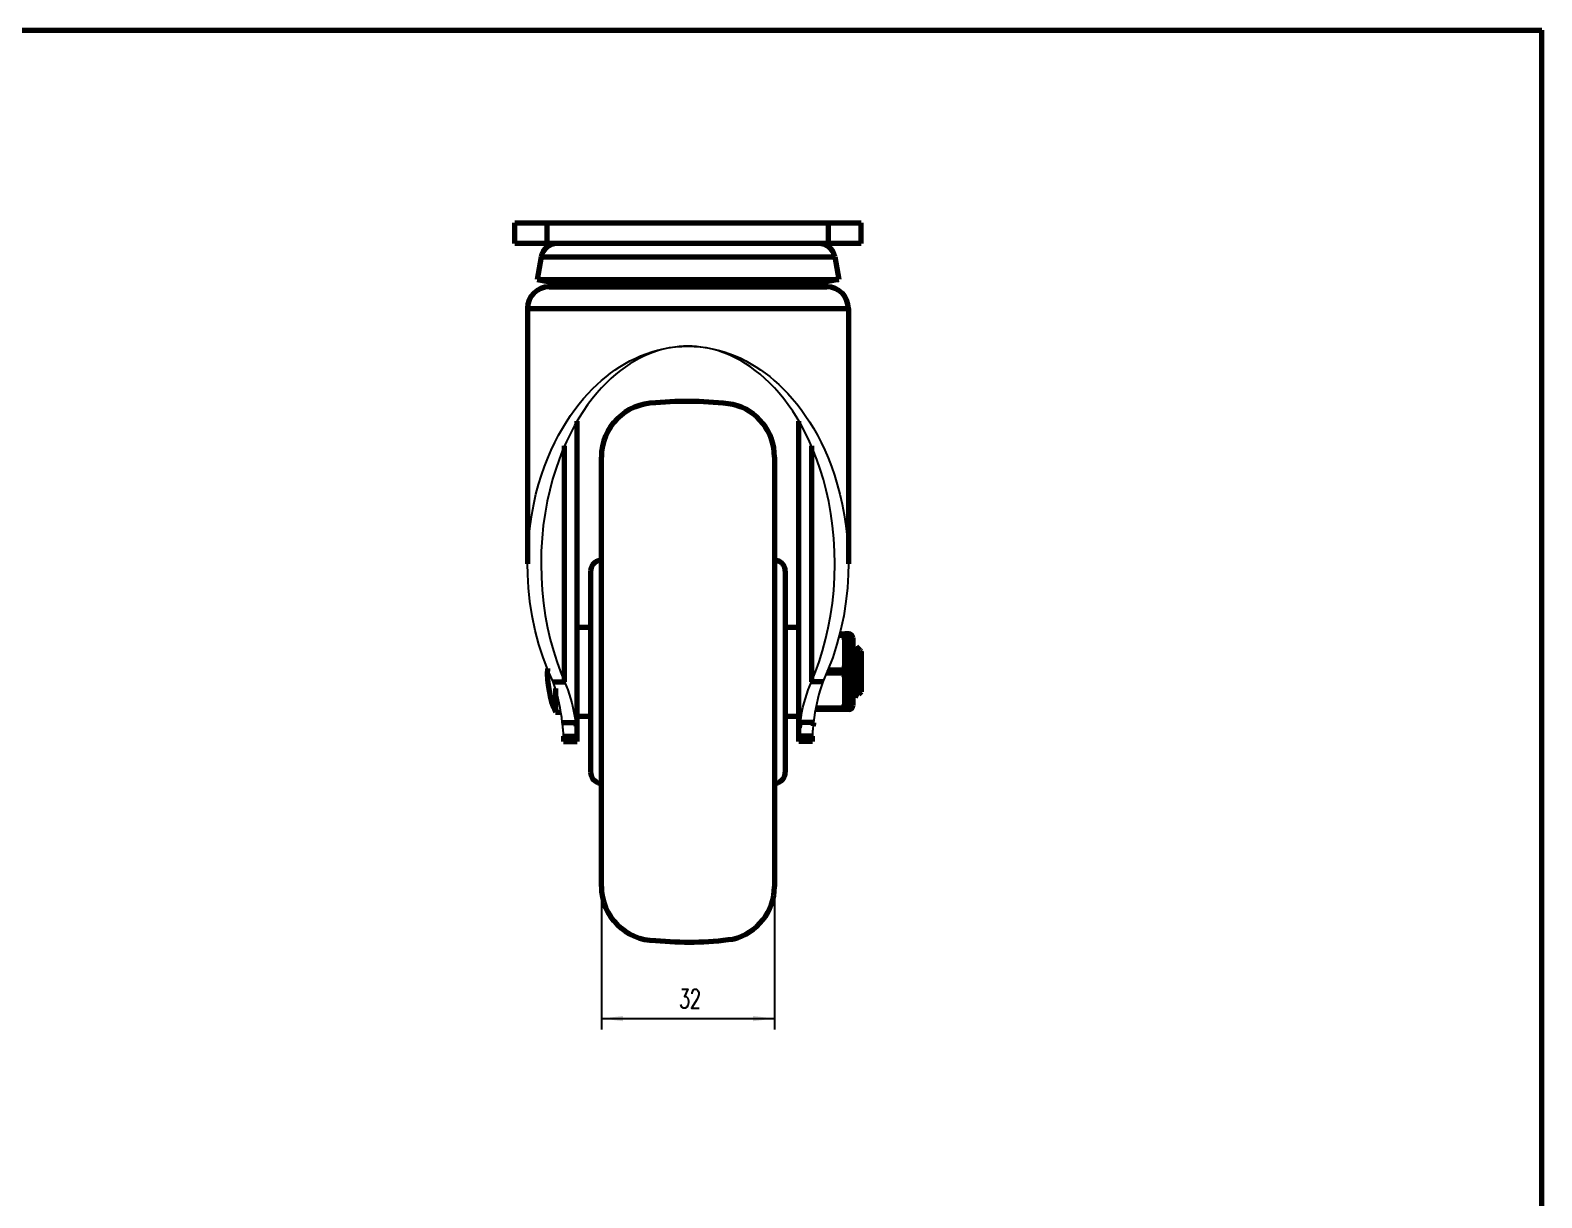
# Model space of a CAD drawing. Header units: millimetres. Extents: x 0 to 559, y 0 to 432.
# Drawn here: x 279.4 to 558.8, y 215.9 to 431.8 of the extents above; entities that cross this region are included whole.
import ezdxf

# ---------------------------------------------------------------- set-up
doc = ezdxf.new("R2010")
doc.units = ezdxf.units.MM
for name, color, linetype, lineweight in [('CAXA0', 7, 'Continuous', 70), ('CAXA3', 7, 'Continuous', 25), ('CAXA4', 3, 'Continuous', 25)]:
    doc.layers.add(name, color=color, linetype=linetype, lineweight=lineweight)
doc.styles.add('标准', font='txt', dxfattribs={"width": 0.667, "bigfont": 'gbcbig.shx'})
doc.dimstyles.new('标准', dxfattribs={"dimtxt": 3.5, "dimasz": 4, "dimexe": 2, "dimexo": 0, "dimtad": 1, "dimdec": 1, "dimdsep": 46, "dimtxsty": '标准', "dimcen": 0, "dimdle": 6, "dimazin": 2, "dimtfac": 1, "dimtdec": 3, "dimtmove": 0, "dimatfit": 3, "dimfxl": 0, "dimtolj": 1, "dimtzin": 0, "dimarcsym": 0})

# ---------------------------------------------------------------- blocks, each defined once
blk = doc.blocks.new('*CAXBLOCK910')
at = {"layer": 'CAXA4', "linetype": 'Continuous', "lineweight": 25}
for points in [[(384.97, 249.04), (388.97, 248.54), (388.97, 249.54)], [(416.97, 249.04), (412.97, 248.54), (412.97, 249.54)]]:
    blk.add_hatch(color=0, dxfattribs=at).paths.add_polyline_path(points, flags=0)
at = {"layer": 'CAXA4', "color": 0, "linetype": 'Continuous', "lineweight": 25}
for p, q in [((384.97, 273.48), (384.97, 247.04)), ((416.97, 273.48), (416.97, 247.04)), ((384.97, 249.04), (416.97, 249.04))]:
    blk.add_line(p, q, dxfattribs=at)
at = {"layer": 'CAXA4', "color": 0, "linetype": 'Continuous', "lineweight": 25, "insert": (399.36, 254.46), "char_height": 3.5, "attachment_point": 1, "style": '标准'}
blk.add_mtext('32', dxfattribs=at)

msp = doc.modelspace()

# ---------------------------------------------------------------- linework, layer by layer
at = {"layer": 'CAXA0', "color": 7, "linetype": 'Continuous', "lineweight": 70}
for p, q in [((0, 431.8), (558.8, 431.8)), ((558.8, 0), (558.8, 431.8)), ((368.974719, 392.360744), (368.974719, 396.160744)), ((368.974719, 396.160744), (432.974719, 396.160744)), ((374.974719, 392.360744), (374.974719, 396.160744)), ((426.974719, 392.360744), (426.974719, 396.160744)), ((432.974719, 392.360744), (432.974719, 396.160744)), ((432.974719, 392.360744), (368.974719, 392.360744)), ((373.845703, 389.881698), (373.109774, 385.70804)), ((373.845703, 389.881698), (428.103735, 389.881698)), ((428.103735, 389.881698), (428.839664, 385.70804)), ((373.109774, 385.70804), (375.07939, 385.360744)), ((373.109774, 385.70804), (428.839664, 385.70804)), ((428.839664, 385.70804), (426.870048, 385.360744)), ((375.080095, 385.360744), (426.869342, 385.360744)), ((375.323616, 384.360744), (426.625822, 384.360744)), ((371.322916, 380.360744), (371.322916, 333.137857)), ((371.322916, 380.360744), (430.626521, 380.360744)), ((430.626521, 380.360744), (430.626521, 333.137847)), ((380.474719, 300.27712), (380.474719, 359.503285)), ((421.474719, 300.27712), (421.474719, 359.503061)), ((378.159065, 311.32364), (378.159065, 354.926789)), ((423.790372, 354.926611), (423.790372, 311.32364)), ((384.974712, 273.481017), (384.974712, 352.873222)), ((416.9747, 352.873687), (416.9747, 273.480552)), ((384.290675, 333.656069), (384.974712, 333.905039)), ((416.974726, 333.904585), (417.658368, 333.655922)), ((382.974717, 331.776684), (382.974717, 294.577555)), ((418.974721, 331.776393), (418.974721, 294.577846)), ((380.474717, 321.42712), (382.974717, 321.42712)), ((418.974721, 321.42712), (421.474721, 321.42712)), ((429.44246, 319.889187), (428.956357, 319.889187)), ((429.032574, 320.17712), (430.724719, 320.17712)), ((429.44246, 319.889187), (429.44246, 320.17712)), ((430.724719, 320.17712), (429.974719, 320.17712)), ((429.974719, 306.17712), (429.974719, 320.17712)), ((430.724719, 320.17712), (430.724719, 306.17712)), ((431.474719, 319.42712), (431.474719, 306.92712)), ((431.889439, 316.962356), (431.474719, 317.80431)), ((431.531392, 316.587201), (431.511784, 316.967702)), ((431.551, 316.155008), (431.531392, 316.587201)), ((431.570608, 315.677672), (431.551, 316.155008)), ((432.13649, 317.742992), (431.873198, 316.995308)), ((432.00894, 315.724243), (431.986849, 316.089723)), ((432.031032, 315.309766), (432.00894, 315.724243)), ((432.827796, 317.074043), (432.148132, 317.753707)), ((432.220219, 316.865329), (432.235106, 316.499238)), ((432.235106, 316.499238), (432.25007, 316.080452)), ((432.25007, 316.080452), (432.265146, 315.614251)), ((432.889439, 316.962356), (432.869218, 317.003382)), ((432.874964, 317.000313), (432.880934, 317.012308)), ((432.880934, 317.012308), (432.888804, 317.013034)), ((432.888804, 317.013034), (432.895699, 316.999622)), ((432.974719, 316.92712), (432.888819, 317.013019)), ((432.905369, 316.879582), (432.925736, 316.791337)), ((432.910617, 316.926206), (432.918153, 316.866442)), ((432.918153, 316.866442), (432.925736, 316.791337)), ((432.974719, 316.926954), (432.974719, 309.427286)), ((429.44246, 313.465053), (426.834837, 313.465053)), ((429.44246, 313.465053), (429.44246, 312.889187)), ((431.60002, 314.893018), (431.570608, 315.677672)), ((431.658843, 313.17712), (431.60002, 314.893018)), ((431.706703, 311.770164), (431.658843, 313.17712)), ((432.053123, 314.854267), (432.031032, 315.309766)), ((432.097306, 313.855866), (432.053123, 314.854267)), ((432.16358, 312.285961), (432.097306, 313.855866)), ((432.265146, 315.614251), (432.288054, 314.838604)), ((432.288054, 314.838604), (432.348567, 312.61208)), ((376.058316, 311.32364), (378.159065, 311.32364)), ((425.891122, 311.32364), (423.790372, 311.32364)), ((429.44246, 312.889187), (426.581054, 312.889187)), ((431.499306, 311.98247), (431.474719, 312.704319)), ((431.529653, 311.132828), (431.499306, 311.98247)), ((431.549883, 310.605779), (431.529653, 311.132828)), ((431.570114, 310.120219), (431.549883, 310.605779)), ((431.735419, 310.978864), (431.706703, 311.770164)), ((431.754563, 310.48948), (431.735419, 310.978864)), ((431.773707, 310.038936), (431.754563, 310.48948)), ((432.196718, 311.541846), (432.16358, 312.285961)), ((432.218809, 311.083137), (432.196718, 311.541846)), ((432.240901, 310.664707), (432.218809, 311.083137)), ((432.262992, 310.294606), (432.240901, 310.664707)), ((432.348567, 312.61208), (432.387534, 311.251525)), ((432.387534, 311.251525), (432.410833, 310.540139)), ((432.410833, 310.540139), (432.426123, 310.131554)), ((376.474719, 310.067607), (376.474719, 305.67712)), ((431.474719, 309.070819), (431.693657, 308.448726)), ((431.590345, 309.68398), (431.570114, 310.120219)), ((431.610577, 309.304103), (431.590345, 309.68398)), ((431.708843, 308.42712), (431.908843, 308.42712)), ((431.792851, 309.633742), (431.773707, 310.038936)), ((431.811995, 309.279754), (431.792851, 309.633742)), ((431.919685, 308.438136), (432.373198, 309.358932)), ((432.356941, 309.405046), (432.505822, 308.982505)), ((432.974719, 309.42712), (432.518476, 308.970877)), ((376.474719, 305.67712), (377.496714, 305.67712)), ((380.474717, 304.92712), (382.974717, 304.92712)), ((418.974721, 304.92712), (421.474721, 304.92712)), ((430.724719, 306.17712), (424.53994, 306.17712)), ((429.44246, 306.465053), (424.590166, 306.465053)), ((429.44246, 306.465053), (429.44246, 306.17712)), ((430.724719, 306.17712), (429.974719, 306.17712)), ((377.751303, 303.802085), (380.204758, 303.802085)), ((380.204758, 303.802088), (380.297169, 303.112158)), ((421.610025, 302.791009), (421.74468, 303.802087)), ((424.198134, 303.802085), (421.744679, 303.802085)), ((424.198134, 303.802085), (424.119293, 303.091993)), ((377.974719, 301.262444), (380.474719, 301.262444)), ((377.974719, 301.262444), (377.974719, 300.27712)), ((377.974719, 300.27712), (380.474719, 300.27712)), ((423.974719, 301.262444), (421.474719, 301.262444)), ((423.974719, 300.27712), (421.474719, 300.27712)), ((423.974719, 300.27712), (423.974719, 301.262444)), ((384.290675, 292.69817), (384.974712, 292.449201)), ((416.974726, 292.449654), (417.658368, 292.698318))]:
    msp.add_line(p, q, dxfattribs=at)
for centre, radius, start, end in [((376.800124, 389.360744), 3, 90, 169.99981445), ((425.149313, 389.360744), 3, 10.00018224, 90), ((375.322916, 380.360744), 4, 90, 180), ((378.478323, 387.360744), 3, 221.81031461, 270), ((423.471114, 387.360744), 3, 270, 318.18968539), ((426.626521, 380.360744), 4, 0, 90), ((394.974737, 352.873695), 10, 90.06908154, 180.00004584), ((400.974732, 301.739737), 61.428859, 82.23177176, 95.61653771), ((406.9747, 352.873695), 10, 0, 76.68451655), ((384.974717, 331.776684), 2, 110.00004849, 180), ((416.974721, 331.776393), 2, 0, 70.01199592), ((430.724719, 319.42712), 0.75, 0, 90), ((394.474719, 313.17712), 19.5, 178.20564361, 202.61986495), ((430.724719, 306.92712), 0.75, 270, 360), ((384.974717, 294.577555), 2, 180, 249.99995151), ((416.974721, 294.577846), 2, 289.98801387, 0), ((394.974737, 273.480544), 10, 180, 269.9309643), ((406.9747, 273.480544), 10, 283.31552929, 0.00004584), ((400.974732, 324.614503), 61.42886, 264.38346238, 277.76822811)]:
    msp.add_arc(centre, radius, start, end, dxfattribs=at)
at = {"layer": 'CAXA3', "color": 7, "linetype": 'Continuous', "lineweight": 25}
for points in [[(371.322921, 333.160456), (371.324723, 333.579864), (371.391668, 335.869907), (371.546556, 338.067851), (371.781176, 340.182044), (372.088021, 342.214531), (372.458433, 344.163268), (372.886983, 346.030477), (373.367222, 347.815329), (373.892484, 349.518654), (374.459229, 351.145164), (375.061668, 352.693054), (375.695052, 354.16413), (376.359439, 355.568528), (377.050978, 356.906354), (377.765988, 358.177503), (378.506828, 359.391795), (379.273651, 360.553209), (380.061317, 361.657767), (380.864932, 362.70335), (381.682378, 363.689477), (382.510564, 364.61663), (383.342666, 365.484133), (384.170225, 366.286732), (384.996255, 367.029682), (385.831872, 367.728068), (386.673197, 368.382827), (387.52123, 368.993022), (388.39643, 369.570937), (389.304362, 370.122616), (390.238893, 370.642015), (391.204077, 371.123278), (392.202198, 371.567888), (393.229959, 371.974361), (394.28291, 372.332391), (395.361805, 372.641215), (396.463788, 372.901595), (397.578523, 373.105508), (398.701466, 373.250282), (399.83407, 373.338589), (400.974719, 373.37043)], [(400.974719, 373.37043), (400.179988, 373.354104), (399.380816, 373.301699), (398.577917, 373.213214), (397.77389, 373.089945), (396.967626, 372.930597), (396.154373, 372.73128), (395.335011, 372.492846), (394.510536, 372.214444), (393.676645, 371.889635), (392.834283, 371.519135), (391.985077, 371.102227), (391.126147, 370.630317), (390.258077, 370.103024), (389.383883, 369.520727), (388.504739, 368.875973), (387.6224, 368.168139), (386.73968, 367.397848), (385.859584, 366.559516), (384.985227, 365.653128), (384.118887, 364.678701), (383.262601, 363.630695), (382.419962, 362.509279), (381.593873, 361.314284), (380.785911, 360.039676), (380.000447, 358.685799), (379.241095, 357.252309), (378.509343, 355.732127), (377.810812, 354.126105), (377.149987, 352.433392), (376.528549, 350.64436), (375.952919, 348.756479), (375.430439, 346.772279), (374.966524, 344.689718), (374.567048, 342.490007), (374.244256, 340.191934), (374.009925, 337.84982), (373.86819, 335.460437), (373.822916, 333.135425)], [(428.126521, 333.135039), (428.083204, 335.409783), (427.943764, 337.796113), (427.71161, 340.138329), (427.390631, 342.438896), (426.992236, 344.643539), (426.528108, 346.734602), (426.004087, 348.72974), (425.426335, 350.627653), (424.802629, 352.424747), (424.139225, 354.124616), (423.437983, 355.736735), (422.703544, 357.261814), (421.941574, 358.699144), (421.153573, 360.056069), (420.343209, 361.332951), (419.514922, 362.529429), (418.670304, 363.651762), (417.812295, 364.700123), (416.944532, 365.674338), (416.069059, 366.580146), (415.188165, 367.417544), (414.305006, 368.186536), (413.422632, 368.892861), (412.543938, 369.535867), (411.670632, 370.116207), (410.803731, 370.641584), (409.946275, 371.11165), (409.098823, 371.526752), (408.258263, 371.895637), (407.426155, 372.219074), (406.603492, 372.496293), (405.78589, 372.73373), (404.974308, 372.932247), (404.169649, 373.090983), (403.367179, 373.213784), (402.565787, 373.301933), (401.768064, 373.354149), (400.974719, 373.37043)], [(400.974719, 373.37043), (402.113131, 373.338696), (403.243448, 373.250746), (404.364065, 373.106579), (405.476404, 372.903538), (406.575975, 372.64428), (407.652566, 372.336776), (408.703293, 371.980309), (409.728951, 371.575597), (410.725315, 371.132758), (411.689067, 370.653321), (412.622498, 370.135758), (413.52991, 369.585603), (414.405311, 369.008779), (415.254071, 368.399363), (416.096389, 367.745119), (416.933224, 367.046966), (417.760706, 366.303985), (418.589776, 365.501178), (419.423406, 364.633313), (420.253159, 363.705622), (421.07215, 362.718812), (421.877304, 361.67235), (422.666466, 360.566769), (423.434625, 359.404369), (424.176589, 358.189218), (424.892581, 356.917247), (425.58503, 355.578562), (426.25027, 354.173238), (426.884429, 352.701199), (427.487569, 351.152316), (428.054938, 349.524791), (428.580745, 347.820421), (429.061458, 346.034473), (429.490418, 344.166056), (429.861154, 342.216061), (430.168211, 340.182432), (430.402944, 338.067167), (430.557852, 335.868267), (430.624732, 333.577678), (430.626516, 333.16024)], [(376.058316, 311.32364), (375.090449, 313.519325), (374.210924, 315.825079), (373.429605, 318.240902), (372.746269, 320.821142), (372.185233, 323.511452), (371.773431, 326.148784), (371.503771, 328.691829), (371.357912, 331.181897), (371.322921, 333.160456)], [(373.822916, 333.135425), (373.876319, 330.61354), (374.02593, 328.228385), (374.269981, 325.863184), (374.603628, 323.55684), (375.022645, 321.311543), (375.522407, 319.125103), (376.093227, 317.029859), (376.726561, 315.03659), (377.417312, 313.134517), (378.159065, 311.32364)], [(423.790372, 311.32364), (424.530863, 313.131227), (425.220525, 315.029653), (425.852984, 317.018918), (426.423168, 319.1097), (426.922597, 321.29132), (427.341653, 323.531748), (427.675734, 325.833236), (427.920606, 328.19353), (428.071423, 330.573844), (428.126521, 333.135039)], [(430.626516, 333.16024), (430.59144, 331.179531), (430.445489, 328.689695), (430.175867, 326.147713), (429.76456, 323.513292), (429.204527, 320.826725), (428.522044, 318.248434), (427.740838, 315.831893), (426.860651, 313.523628), (425.891122, 311.32364)], [(429.974719, 316.67712), (429.972198, 316.888313), (429.964858, 317.09954), (429.952699, 317.310799), (429.935665, 317.522006), (429.913812, 317.733245), (429.887305, 317.944774), (429.856159, 318.156463), (429.820359, 318.368441), (429.780025, 318.581351), (429.735217, 318.795057), (429.685875, 319.009695), (429.631935, 319.226322), (429.573375, 319.445288), (429.510216, 319.666243), (429.44246, 319.889187)], [(429.44246, 313.465053), (429.510213, 313.68798), (429.573371, 313.908933), (429.631933, 314.12791), (429.68588, 314.344569), (429.735231, 314.559252), (429.780045, 314.772992), (429.820381, 314.985917), (429.856178, 315.1979), (429.887321, 315.409587), (429.913825, 315.621106), (429.935674, 315.83233), (429.952705, 316.043517), (429.964861, 316.254754), (429.972199, 316.465955), (429.974719, 316.67712)], [(431.511784, 316.967702), (431.50198, 317.136731), (431.492176, 317.29074), (431.482372, 317.429145), (431.474719, 317.524603)], [(431.986849, 316.089723), (431.975803, 316.251852), (431.964757, 316.399177), (431.953712, 316.530988), (431.942666, 316.646652), (431.93162, 316.74561), (431.920574, 316.827387), (431.909529, 316.891589), (431.898483, 316.937906), (431.889439, 316.962356)], [(432.13649, 317.742992), (432.138123, 317.747193), (432.145562, 317.755188), (432.148128, 317.75371)], [(432.148128, 317.75371), (432.153009, 317.744917), (432.160464, 317.716424), (432.167925, 317.669831), (432.1754, 317.605276), (432.1829, 317.522825), (432.190413, 317.422879), (432.197905, 317.306385), (432.205356, 317.174387), (432.212785, 317.027311), (432.220219, 316.865329)], [(432.827768, 317.07407), (432.844425, 317.05193), (432.853918, 317.034426)], [(432.853918, 317.034426), (432.864713, 317.010264), (432.885028, 316.952697), (432.905369, 316.879582)], [(432.904789, 316.912835), (432.903645, 316.918504), (432.892599, 316.955198), (432.889439, 316.962356)], [(432.895699, 316.999622), (432.903126, 316.970602), (432.910617, 316.926206)], [(377.751303, 303.802085), (377.638601, 304.727098), (377.504985, 305.629706), (377.351448, 306.509911), (377.17926, 307.367601), (376.989237, 308.202886), (376.781459, 309.0161), (376.556369, 309.807352), (376.315052, 310.576532), (376.058316, 311.32364)], [(378.159065, 311.32364), (378.464842, 310.588066), (378.753659, 309.827607), (379.024326, 309.042263), (379.275316, 308.232239), (379.50583, 307.39733), (379.715471, 306.536922), (379.902984, 305.650809), (380.066576, 304.739198), (380.204758, 303.802088)], [(421.74468, 303.802087), (421.88286, 304.739188), (422.046448, 305.65078), (422.233953, 306.536863), (422.443578, 307.397217), (422.674069, 308.232063), (422.925046, 309.042061), (423.195717, 309.827434), (423.484556, 310.58796), (423.790372, 311.32364)], [(425.891122, 311.32364), (425.634376, 310.576502), (425.393056, 309.807311), (425.167969, 309.016066), (424.960201, 308.202892), (424.770191, 307.367665), (424.598008, 306.510009), (424.444468, 305.629797), (424.310844, 304.727156), (424.198134, 303.802085)], [(429.974719, 309.67712), (429.972198, 309.888313), (429.964858, 310.09954), (429.952699, 310.310799), (429.935665, 310.522006), (429.913812, 310.733245), (429.887305, 310.944774), (429.856159, 311.156463), (429.820359, 311.368441), (429.780025, 311.581351), (429.735217, 311.795057), (429.685875, 312.009695), (429.631935, 312.226322), (429.573375, 312.445288), (429.510216, 312.666243), (429.44246, 312.889187)], [(432.356941, 309.405046), (432.351358, 309.423196), (432.340312, 309.472688), (432.329267, 309.540017), (432.318221, 309.624857), (432.307175, 309.7268), (432.296129, 309.845356), (432.285084, 309.979953), (432.274038, 310.129944), (432.262992, 310.294606)], [(429.44246, 306.465053), (429.510213, 306.68798), (429.573371, 306.908933), (429.631933, 307.12791), (429.68588, 307.344569), (429.735231, 307.559252), (429.780045, 307.772992), (429.820381, 307.985917), (429.856178, 308.1979), (429.887321, 308.409587), (429.913825, 308.621106), (429.935674, 308.83233), (429.952705, 309.043517), (429.964861, 309.254754), (429.972199, 309.465955), (429.974719, 309.67712)], [(431.693657, 308.448726), (431.691502, 308.455285), (431.681387, 308.497623), (431.671272, 308.558857), (431.661157, 308.638742), (431.651041, 308.736956), (431.640925, 308.853103), (431.630809, 308.986715), (431.620693, 309.137252), (431.610577, 309.304103)], [(431.708843, 308.42712), (431.701618, 308.432014), (431.693657, 308.448726)], [(431.908843, 308.42712), (431.907715, 308.427239), (431.898143, 308.437851), (431.888571, 308.4656), (431.878999, 308.510386), (431.869427, 308.572047), (431.859855, 308.650361), (431.850283, 308.745043), (431.840711, 308.855752), (431.831139, 308.982087), (431.821567, 309.123592), (431.811995, 309.279754)], [(431.919685, 308.438136), (431.917287, 308.433803), (431.908843, 308.42712)], [(432.426123, 310.131554), (432.433728, 309.948036), (432.448963, 309.623438)], [(432.448963, 309.623438), (432.456707, 309.481724), (432.464508, 309.355593), (432.47232, 309.246524), (432.480142, 309.154991), (432.487974, 309.081409), (432.495766, 309.026397), (432.503498, 308.989924), (432.505822, 308.982505)], [(432.505822, 308.982505), (432.511191, 308.971635), (432.518478, 308.970879)], [(377.974719, 301.262444), (377.971353, 301.460022), (377.961515, 301.679053), (377.945587, 301.919538), (377.923802, 302.181879), (377.896608, 302.465675), (377.865025, 302.769714), (377.829958, 303.093594), (377.751303, 303.802085)], [(380.297169, 303.112158), (380.339125, 302.793222), (380.377281, 302.490956), (380.410516, 302.206043), (380.437585, 301.94053), (380.457723, 301.695101), (380.470345, 301.469072), (380.474719, 301.262444)], [(421.474719, 301.262444), (421.47906, 301.468142), (421.491608, 301.693465), (421.511656, 301.938413), (421.538655, 302.203659), (421.571861, 302.488529), (421.610025, 302.791009)], [(424.119293, 303.091993), (424.084192, 302.767661), (424.052602, 302.463404), (424.025429, 302.179623), (424.003698, 301.917517), (423.98784, 301.677485), (423.97806, 301.459127), (423.974719, 301.262444)]]:
    msp.add_lwpolyline(points, dxfattribs=at)

# ---------------------------------------------------------------- dimensions: what is measured, and where the dimension line sits
at = {"layer": 'CAXA4'}
dim = msp.add_linear_dim(base=(400.974706, 249.036301), p1=(384.974712, 273.481017), p2=(416.9747, 273.480552), angle=180, text='32', dimstyle='标准', dxfattribs=at)
dim.commit()
dim.dimension.update_dxf_attribs({"geometry": '*CAXBLOCK910', "text_midpoint": (400.974711, 252.058801)})

doc.saveas('drawing.dxf')
